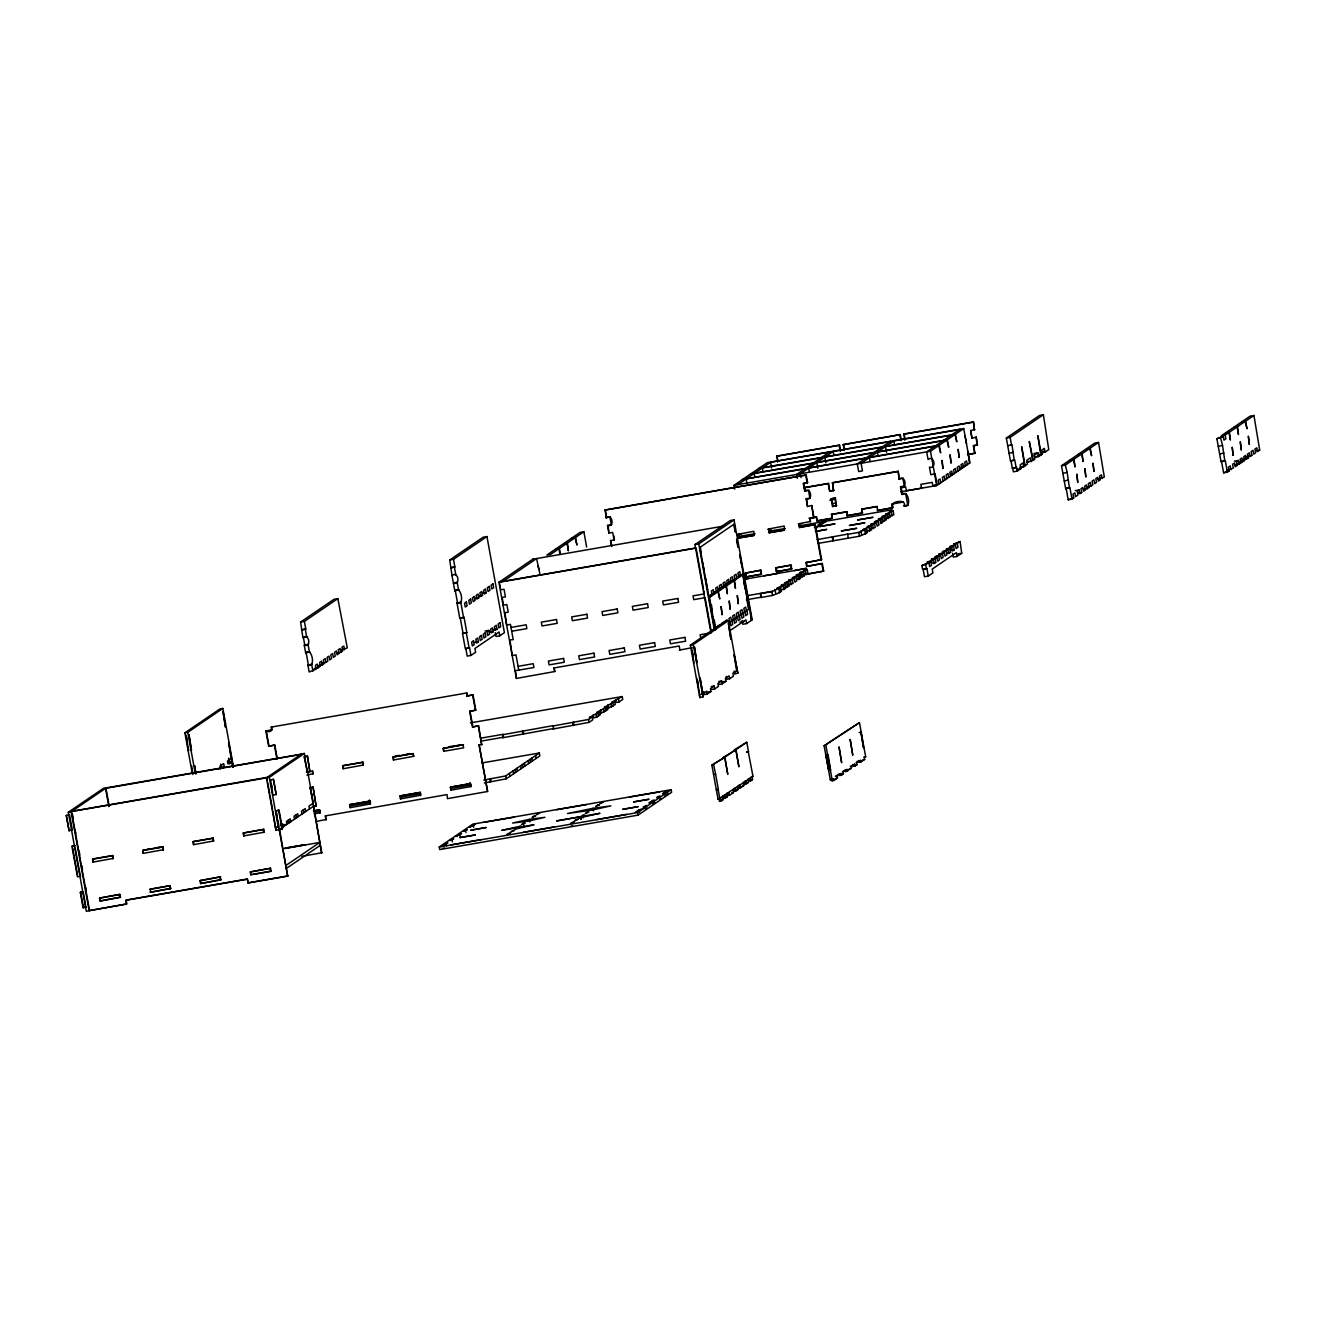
<?xml version="1.0" encoding="UTF-8"?>
<svg xmlns="http://www.w3.org/2000/svg" width="1326" height="1326" viewBox="0 0 1326 1326"><rect width="100%" height="100%" fill="white"/><g stroke="black" fill="none" stroke-linecap="round" stroke-linejoin="round"><path stroke-width="1.5" d="M314.196 668.519L317.991 667.856L317.295 664.044L315.439 665.32L316.135 669.133L309.14 671.967L307.897 665.088C316.036 668.387 312.041 646.657 305.676 652.889L304.284 645.265C311.743 647.502 309.024 632.601 302.908 637.64L300.588 622.06L334.036 599.286L337.832 598.623L347.296 647.884L340.732 650.436M300.588 622.06L304.383 621.413L337.832 598.623M301.516 630.016L305.776 629.038L304.383 621.413M302.908 637.64L307.151 636.662M304.284 645.265L308.544 644.287M305.461 759.417L304.383 753.466L269.311 777.367L71.538 811.512L89.538 910.514L126.467 904.117L125.771 900.304L247.133 879.237L248.177 882.801L247.498 878.989L126.136 900.056L126.815 903.868L86.289 911.26L68.306 812.258L103.378 788.357L301.151 754.212M192.237 773.24L184.894 732.83L219.967 708.929L222.851 708.432L233.509 767.025M68.306 812.258L71.19 811.761L106.262 787.859M184.894 732.83L187.778 732.333L222.851 708.432M66.3 815.407L69.068 830.673L66.3 815.407L69.532 814.678L72.3 829.927L69.068 830.673M305.676 652.889L309.936 651.911M469.586 647.817L465.791 648.464L467.183 656.105L470.962 655.442L469.586 647.817L465.327 648.779L462.559 633.53L466.818 632.552L464.034 617.303L459.774 618.281L457.006 603.015C465.144 606.313 461.166 584.584 454.785 590.816L453.409 583.191C460.851 585.429 458.15 570.511 452.017 575.567L449.713 559.986L483.145 537.212L486.94 536.549L504.41 632.651L499.769 635.817L495.974 636.48L495.278 632.668M449.713 559.986L453.509 559.323L486.94 536.549M307.897 665.088L312.157 664.127M450.625 567.926L454.884 566.964L453.509 559.323M74.836 829.662L75.897 833.341M452.017 575.567L453.409 583.191M317.991 667.856L320.362 666.232L319.665 662.42L321.522 661.16L322.218 664.972L318.422 665.635M322.218 664.972L324.074 663.713L323.395 659.9L325.251 658.624L325.931 662.436L322.152 663.099M325.931 662.436L327.804 661.177L327.108 657.365L328.964 656.105L329.66 659.917L331.517 658.641L330.82 654.829L332.677 653.569L333.373 657.381L335.229 656.121L334.533 652.293L336.39 651.033L337.086 654.845L338.942 653.585L338.246 649.773L340.102 648.497L340.799 652.326L337.003 652.972M340.799 652.326L342.655 651.049L341.959 647.237L343.832 645.977L344.511 649.79M80.687 876.072L77.455 876.817L71.919 846.303L75.151 845.557M191.74 766.13L192.867 774.517M454.785 590.816L459.045 589.838M271.664 730.013C269.957 721.228 275.825 734.604 265.896 731.007L268.664 746.273L274.78 745.03L277.267 758.704M265.896 731.007L272.012 729.764M457.006 603.015L461.266 602.037M218.84 768.682L224.193 766.494L223.68 763.594L219.95 766.13L220.481 769.03M221.724 768.185L224.193 766.494M232.763 767.306L231.685 761.389L227.973 763.925L227.442 761.025L231.155 758.489L228.652 742.461L233.144 767.257M113.274 858.403L93.002 862.099L92.837 858.966L112.743 855.502L112.925 858.651L112.743 855.502M554.749 671.536L554.053 667.724L554.749 671.536L516.361 678.431L498.891 582.313L533.267 558.909M613.855 535.919L614.087 540.063L612.695 532.422L608.899 533.085L607.523 525.461C614.966 527.698 612.264 512.797 606.131 517.836L605.22 509.897L806.208 475.006L807.6 482.631L803.341 483.609L804.733 491.233C810.849 486.194 813.567 501.095 806.125 498.858L807.501 506.482L811.761 505.504L813.982 517.72L809.722 518.698L810.269 521.748L810.186 518.367L816.534 516.908L817.23 520.737L816.07 517.239M478.769 597.827L476.912 599.103L476.216 595.291L478.073 594.015L478.769 597.827L474.973 598.49M482.482 595.308L480.625 596.567L479.929 592.755L481.786 591.495L482.482 595.308L478.686 595.954M486.194 592.772L484.338 594.031L483.659 590.219L485.515 588.959L486.194 592.772L482.415 593.435M503.151 581.352L536.582 558.561L539.831 573.495M93.002 862.099L92.837 858.966M268.664 746.273L274.78 745.03M558.926 548.765L550.605 554.417L546.809 555.08L555.13 549.412L558.926 548.765L559.97 554.483M566.998 543.262L563.219 543.909L555.594 549.097L559.39 548.45L566.998 543.262L568.39 550.887L567.462 542.931L575.086 537.743L576.943 545.052L575.55 537.428L583.871 531.776L586.639 547.025M500.747 589.639L504.062 589.291L505.455 596.915L501.659 597.578M606.131 517.836L610.391 516.858M459.774 618.281L464.034 617.303M537.975 566.185L539.135 569.683M607.523 525.461L611.783 524.483M83.074 907.713L86.306 906.967L83.074 907.713L80.306 892.448L83.538 891.718M163.529 849.684L143.258 853.38L143.092 850.248L162.999 846.784L163.164 849.916L162.999 846.784M608.899 533.085L608.336 527.052M462.559 633.53L466.818 632.552M86.057 891.453L85.709 887.309M143.258 853.38L143.092 850.248M611.037 544.787L610.756 540.395L611.866 546.494M488.863 630.397L487.007 631.657L487.703 635.469L489.559 634.209L488.863 630.397L485.067 631.043M270.189 780.019L273.421 779.29L276.189 794.539L272.957 795.285L270.537 779.787M307.334 771.865L304.201 756.848L307.433 756.102L309.853 771.599L307.433 756.102M273.421 779.29L276.189 794.539M99.549 898.1L119.821 894.404L120.351 897.304L100.08 901L99.549 898.1L119.821 894.404M478.404 641.801L476.548 643.06L475.852 639.248L477.708 637.988L478.404 641.801L474.609 642.464M493.272 631.673L491.416 632.933L490.719 629.121L492.576 627.861L493.272 631.673L489.476 632.336M496.985 629.137L495.128 630.414L494.432 626.601L496.289 625.325L496.985 629.137L493.189 629.8M213.768 840.966L193.513 844.662L193.331 841.513L213.254 838.065L213.42 841.198L213.254 838.065M470.962 655.442L475.62 652.276L474.923 648.464L499.073 632.005L499.769 635.817M193.513 844.662L193.331 841.513M100.08 901L120.699 897.072M734.703 489.128L734.024 485.316L767.273 462.658L963.72 428.563L969.969 462.89L936.703 485.548L900.685 491.797M777.6 462.045L777.036 456.011L839.607 445.155L840.651 450.873M312.687 770.87L312.87 774.003L312.339 771.102L306.372 772.146M509.88 639.977L513.212 639.629L510.444 624.38L506.648 625.043L504.891 612.513M737.803 484.653L746.124 478.984L746.82 482.813M746.588 478.669L754.212 473.481L754.892 477.294M754.676 473.167L762.284 467.979L762.98 471.791M762.748 467.664L771.069 461.995M170.955 888.337L150.335 892.282L150.518 888.901M150.335 892.282L170.59 888.586L170.059 885.685L150.153 889.149M264.023 832.231L243.769 835.927L243.238 833.043L263.493 829.347L263.675 832.479L263.857 829.098M247.829 883.05L287.659 876.138L275.791 810.915L279.04 810.169L282.438 828.866L275.957 830.341L266.427 777.865L301.499 753.964L304.383 753.466M313.566 806.191L321.671 852.966L310.168 787.495L313.4 803.059M363.473 765.036L343.202 768.732L343.036 765.599L362.943 762.135L363.109 765.284L362.943 762.135M275.791 810.915L279.04 810.169M313.052 786.998L316.102 805.926L313.052 786.998L309.82 787.743M149.805 889.381L170.059 885.685M243.769 835.927L243.586 832.794M343.202 768.732L343.036 765.599M466.901 696.117L466.719 692.984L466.901 696.117L473.017 694.89L475.785 710.139L469.669 711.382L472.504 727.013L478.62 725.77L481.67 744.698L478.272 726.018M275.791 827.209L278.675 826.711M280.267 825.617L282.736 823.943L283.267 826.827M312.687 803.539L308.975 806.059L309.505 808.959M200.06 880.663L220.315 876.967L220.845 879.867L200.574 883.564L200.06 880.663L220.663 876.718M829.844 451.801L796.595 474.459L797.291 478.272M776.572 456.326L839.607 445.155M710.918 632.519L694.94 544.588L730.245 520.538L734.04 519.891L752.19 619.806L746.621 623.601L742.825 624.264L742.129 620.452M275.957 830.341L272.924 811.413M833.64 451.138L800.39 473.796L801.086 477.609M843.966 450.525L843.402 444.492L900.288 434.613L901.332 440.348M313.914 805.943L278.841 829.844L269.311 777.367M694.94 544.588L698.736 543.942L734.04 519.891M604.755 510.212L806.208 475.006M413.198 753.417L413.729 756.317L393.457 760.013L393.275 756.881L411.209 753.765M319.417 810.004L319.931 812.904L319.417 810.004L313.433 811.048M393.457 760.013L393.275 756.881M319.632 811.578L320.345 811.098L314.328 812.142M516.361 678.431L515.781 672.398M200.574 883.564L221.193 879.619M803.341 483.609L807.6 482.631M469.669 711.382L475.785 710.139M701.272 555.064L700.36 547.124M738.217 534.245L738.913 538.058L738.217 534.245L753.848 531.295L754.08 535.422L738.913 538.058M325.367 815.888L326.063 819.717L325.367 815.888L447.077 794.589L447.426 798.65L487.603 791.489L479.134 744.963L487.603 791.489M413.729 756.317L412.834 753.665L392.927 757.113M804.733 491.233L808.993 490.255M702.664 562.688L704.056 570.313M737.505 538.953L736.576 539.583L737.952 547.224L737.041 539.268M250.299 871.944L270.57 868.248L270.736 871.381L250.829 874.828L250.299 871.944L270.57 868.248M285.388 848.043L284.676 848.524L319.765 842.441L286.084 865.364M370.534 803.937L350.279 807.633L350.097 804.501L370.02 801.037L370.186 804.186L370.02 801.037M250.829 874.828L250.664 871.696M350.279 807.633L350.097 804.501M828.352 483.625L829.728 491.25L828.352 483.625L803.97 487.852M890.525 441.26L857.276 463.918L858.668 471.542L862.447 470.896L861.071 463.255L894.321 440.613M842.938 444.807L900.288 434.613M806.125 498.858L810.368 497.88M472.504 727.013L478.62 725.77M754.08 535.422L739.378 537.743M829.728 491.25L833.524 490.603L832.595 482.647L898.216 471.26L899.127 479.216L898.216 471.26M904.647 440L904.083 433.967L973.483 421.917L974.395 429.856L973.483 421.917M443.182 748.394L463.437 744.698L443.182 748.394L443.713 751.295L463.619 747.831L463.089 744.93M304.582 845.06L305.295 844.579L287.377 847.695M768.566 528.991L769.246 532.803L768.566 528.991L784.196 526.041L784.428 530.168L769.246 532.803M443.713 751.295L443.53 748.146M771.251 528.941L767.92 529.289M807.501 506.482L806.589 498.543M705.432 577.937L707.653 590.153M811.761 505.504L813.518 518.035M833.524 490.603L832.595 482.647M286.615 868.265L320.279 845.325M784.428 530.168L769.71 532.488M831.12 498.891L835.38 497.913L836.292 505.852L832.513 506.515L831.12 498.891L835.38 497.913M798.898 523.72L799.595 527.533L798.898 523.72L810.733 521.433M420.79 795.219L400.518 798.915L400.353 795.782L420.259 792.318L420.441 795.467L420.259 792.318M801.584 523.687L798.269 524.019M400.518 798.915L400.353 795.782M287.659 876.138L279.554 829.363L282.438 828.866M742.03 566.732L739.809 554.533L751.726 620.12M832.513 506.515L836.756 505.537M502.488 734.77L553.456 725.571L553.274 728.952L553.97 728.471L503.018 737.67L503.2 734.289L480.94 738.151M709.41 595.606L712.543 593.468M717.631 590.004L720.681 587.915M724.195 585.528L730.278 581.385M708.896 597.015L743.273 573.594M799.595 527.533L815.225 524.582L821.606 559.671L805.976 562.622L806.656 566.434L822.302 563.484L823.678 571.108L802.247 575.219M420.143 794.125L420.839 793.644L400.618 797.158M503.018 737.67L503.731 737.19L481.471 741.052M709.592 597.396L742.858 574.738L749.091 609.065M745.295 573.147L760.925 570.197L761.157 574.324L745.974 576.959L745.295 573.147L760.925 570.197M816.766 521.052L831.932 518.416L831.7 514.289L846.866 511.654L847.099 515.781L846.866 511.654M934.996 446.216L926.675 451.868L928.067 459.509C934.184 454.453 936.902 469.371 929.443 467.133L930.835 474.758L935.095 473.78L937.167 485.233L933.371 485.88M935.46 445.901L943.068 440.713M943.532 440.381L951.156 435.193M951.62 434.878L959.941 429.226M815.391 528.676L817.661 527.118M826.446 521.135L821.888 524.234L818.092 524.897L821.822 522.361L825.601 521.715M745.974 576.959L761.621 574.009M831.932 518.416L831.7 514.289M734.024 485.316L930.471 451.221L963.72 428.563M748.842 578.434L743.621 579.097M710.421 605.402L711.449 604.706L712.377 612.645M744.798 581.981L743.77 582.678L745.626 590.004M970.615 430.519L971.991 438.144L970.615 430.519L974.875 429.541M899.127 479.216C905.26 474.161 907.978 489.079 900.52 486.841L901.912 494.465C908.343 488.532 912.073 508.886 903.984 505.902C907.68 498.079 887.309 501.543 892.613 507.875L877.447 510.51L877.215 506.383L862.033 509.018L862.265 513.145L847.099 515.781M965.113 436.188L966.505 443.812M471.045 786.5L450.774 790.197L450.608 787.047L470.515 783.6L470.68 786.732L469.868 782.506M764.008 575.799L779.191 573.163M775.627 567.893L791.257 564.942L791.489 569.069L776.323 571.705L775.627 567.893L790.793 565.257L791.489 569.069M450.774 790.197L450.608 787.047M900.52 486.841L904.78 485.863M776.323 571.705L791.953 568.755M862.265 513.145L862.033 509.018M977.179 445.122L976.251 437.166L977.179 445.122L973.383 445.768L974.776 453.409L967.433 454.669M817.081 539.649L847.878 534.063L848.11 538.19L859.497 536.218L867.32 532.82L866.624 529.008L862.828 529.654L870.85 526.124L871.547 529.936L865.895 531.859M470.515 783.6L450.243 787.296M470.382 785.406L471.095 784.926L450.873 788.44M713.206 620.667L714.217 619.971L715.957 629.502M747.566 597.247L746.555 597.943L748.626 609.38M817.777 543.461L848.11 538.19M877.447 510.51L893.078 507.56L892.381 503.747M901.912 494.465L906.172 493.487M973.383 445.768L977.643 444.807M967.881 451.437L969.505 463.205M760.444 593.634L761.141 597.446L760.444 593.634L771.831 591.661L780.666 587.551L781.362 591.363L779.506 592.639L772.511 595.473L761.141 597.446M794.257 570.594L806.191 568.241L803.407 570.13L807.202 569.484L807.899 573.296L806.042 574.556L805.346 570.744L807.202 569.484M805.976 562.622L821.606 559.671M483.808 780.086L505.654 775.942L539.317 753.002L539.848 755.903L506.184 778.843L484.321 782.986M552.743 726.051L588.529 719.471L592.241 716.952L592.772 719.836L589.059 722.372L553.274 728.952M553.588 668.039L679.21 645.994L679.89 649.806M717.316 626.419L719.173 625.159M721.559 623.535L723.416 622.275M725.272 621.016L727.129 619.739M703.774 691.658L704.305 694.559L707.189 694.062L706.659 691.161L702.946 693.697L700.078 677.901L703.111 696.83L699.879 697.575L690.349 645.099L725.421 621.198L728.305 620.701L737.836 673.177L734.09 654.729L736.61 670.757L732.897 673.293L733.427 676.194L729.648 678.763L726.764 679.26L726.234 676.359M806.656 566.434L822.302 563.484M690.349 645.099L693.233 644.602L728.305 620.701M847.413 534.378L858.8 532.406L866.624 529.008M974.776 453.409L973.848 445.453M691.575 647.519L693.995 663.017M593.136 714.88L593.667 717.78L596.551 717.267L600.264 714.747L599.733 711.847L589.357 717.449L592.241 716.952M598.639 714.382L607.739 709.642L607.225 706.741L596.849 712.344L599.733 711.847M606.115 709.294L615.231 704.537L614.7 701.636L604.341 707.239L607.225 706.741M615.595 699.581L616.126 702.465L619.01 701.968L622.723 699.448L622.192 696.548L611.833 702.15L614.7 701.636M728.289 623.237L749.654 608.684M780.666 587.551L776.887 588.214L784.909 584.667L785.605 588.479L779.953 590.401M784.909 584.667L781.113 585.33L788.622 582.131L789.318 585.943L783.666 587.866M788.622 582.131L784.826 582.794L792.335 579.611L793.031 583.423L787.379 585.346M794.191 578.335L796.048 577.075L796.744 580.887L794.887 582.147L794.191 578.335L788.539 580.258L792.335 579.611M797.92 575.799L799.777 574.539L800.456 578.351L798.6 579.628L797.92 575.799L792.268 577.738L796.048 577.075M799.777 574.539L795.981 575.202L803.49 572.003L804.186 575.832L798.534 577.755M870.85 526.124L867.071 526.77L874.58 523.588L875.259 527.4L869.607 529.323M876.436 522.311L878.293 521.052L878.989 524.864L877.116 526.14L876.436 522.311L870.784 524.251L874.58 523.588M880.149 519.792L882.005 518.516L882.702 522.328L880.845 523.604L880.149 519.792L874.497 521.715L878.293 521.052M882.005 518.516L878.21 519.179L885.718 515.996L886.414 519.809L880.762 521.731M885.718 515.996L881.923 516.643L889.431 513.46L890.127 517.273L884.475 519.195M889.431 513.46L885.635 514.123L893.144 510.924L893.84 514.737L888.188 516.659M903.984 505.902L908.244 504.924M935.095 484.719L932.907 486.194L932.228 482.382L920.841 484.355L921.537 488.167L906.371 490.802L905.675 486.99L901.879 487.653M750.35 612.496L751.262 620.452M1007.71 445.685L1010.478 460.934L1014.274 460.271L1011.97 444.707L1007.71 445.685L1006.318 438.044L1039.584 415.403L1043.363 414.74L1048.767 449.63L1045.054 452.166L1041.258 452.829L1043.744 451.138M1006.318 438.044L1010.114 437.398L1043.363 414.74M729.83 630.762L745.925 619.789L746.621 623.601M439.238 847.016L472.818 824.142L671.155 789.716L671.619 792.268L638.055 815.142L439.702 849.568L439.238 847.016L637.591 812.589L671.155 789.716M446.1 843.237L442.387 845.773L447.89 842.922L446.1 843.237L446.564 845.789M451.951 839.259L450.094 840.518L453.741 838.944L451.951 839.259L452.415 841.811M459.674 834.004L455.945 836.524L461.448 833.689L459.674 834.004L460.139 836.557M465.525 830.01L463.669 831.269L467.299 829.695L465.525 830.01L465.99 832.562M473.233 824.755L469.52 827.291L475.006 824.457L473.233 824.755L473.697 827.308M1010.478 460.934L1014.738 459.956L1016.114 467.581L1012.335 468.244L1010.942 460.619M450.608 844.927L480.957 839.656M483.741 822.352L513.875 817.23M1012.335 468.244L1016.495 467.332L1017.191 471.144L1013.395 471.807L1012.699 467.995M1037.86 452.779L1034.065 453.442L1034.761 457.255L1038.556 456.592L1037.86 452.779L1034.147 455.315L1034.844 459.127L1033.219 460.238L1029.274 441.475L1032.739 460.553L1027.335 462.31L1028.959 461.199M1034.761 457.255L1040.827 455.05L1037.827 435.657L1041.291 454.719L1042.269 454.056L1041.573 450.243L1044.358 448.354L1045.054 452.166M1017.191 471.144L1020.904 468.625L1020.208 464.796L1022.992 462.907L1023.689 466.719L1019.893 467.382L1024.667 466.056L1021.666 446.663L1025.131 465.741L1027.401 464.183L1026.705 460.371L1030.435 457.835L1031.114 461.663M1023.689 466.719L1024.667 466.056M1038.556 456.592L1040.827 455.05M702.598 693.929L699.349 694.675L699.879 697.575M711.797 689.47L714.681 688.956L714.15 686.056L710.438 688.592L710.951 691.492L707.189 694.062M719.272 684.365L722.156 683.868L721.642 680.967L717.913 683.487L718.443 686.387L714.681 688.956M734.074 671.022L734.969 673.674M703.111 696.83L693.233 644.602M722.156 683.868L725.935 681.299L725.405 678.398L729.118 675.862L729.648 678.763M523.356 823.413L521.499 824.673L525.146 823.098L523.356 823.413L523.82 825.965M529.306 819.352L512.598 823.032L527.93 821.208L544.936 817.313L529.306 819.352L529.77 821.921M523.455 832.28L553.804 827.01M556.605 809.705L586.722 804.584M1062.888 473.382L1065.656 488.631L1069.452 487.968L1067.148 472.404L1062.888 473.382L1061.496 465.757L1069.817 460.089L1073.612 459.426L1074.988 467.05L1074.077 459.111L1081.685 453.923L1083.077 461.547L1082.149 453.608L1089.773 448.42L1091.613 455.73L1090.237 448.105L1098.541 442.436L1104.326 477.078L1098.293 479.25M1061.496 465.757L1065.292 465.095L1073.612 459.426M926.891 568.44L923.095 569.103L924.471 576.727L928.266 576.064L926.891 568.44L922.631 569.418L921.935 565.605L928.929 562.771L929.609 566.583L931.465 565.307L930.786 561.495L933.156 559.887L933.852 563.699L935.708 562.423L935.012 558.611L936.869 557.351L937.565 561.163L939.421 559.904L938.725 556.075L940.582 554.815L941.278 558.627L943.134 557.368L942.455 553.555L944.311 552.279L944.99 556.091L946.863 554.832L946.167 551.019L948.024 549.76L948.72 553.572L950.576 552.296L949.88 548.483L951.737 547.224L952.433 551.036L954.289 549.776L953.593 545.964L955.449 544.688L956.145 548.5L958.002 547.24L957.306 543.428L960.09 541.522L961.715 553.29L957.074 556.456L953.278 557.102L952.582 553.29M921.935 565.605L928.929 562.771M1067.148 472.404L1065.292 465.095M928.266 576.064L932.907 572.898L932.228 569.086L956.377 552.627L957.074 556.456M580.589 816.766L578.733 818.026L599.982 813.286L582.595 816.302L584.451 815.042L582.661 815.357L580.805 816.617L556.572 820.927L580.589 816.766L581.053 819.319M593.02 808.296L567.478 813.518L591.645 810.136L610.872 805.876L593.02 808.296L593.484 810.849M1065.656 488.631L1069.916 487.653L1071.988 499.106L1068.192 499.753L1066.121 488.316M1083.441 489.377L1087.221 488.714L1086.541 484.902L1084.685 486.178L1085.364 489.99L1083.508 491.25L1082.812 487.438L1080.955 488.697L1081.651 492.526L1079.795 493.786L1079.099 489.974L1077.242 491.233L1077.939 495.046L1075.552 496.67L1074.872 492.858L1073.016 494.117L1073.695 497.93L1071.988 499.106M596.319 819.634L626.651 814.363M629.452 797.059L659.569 791.937M1068.192 499.753L1073.695 497.93M1087.221 488.714L1089.094 487.454L1088.397 483.642L1090.254 482.382L1090.95 486.194L1087.154 486.841M1090.95 486.194L1092.806 484.918L1092.11 481.106L1093.967 479.846L1094.663 483.659L1096.519 482.399L1095.823 478.587L1097.679 477.31L1098.376 481.123L1100.232 479.863L1099.536 476.051L1101.392 474.774L1102.088 478.603M642.662 809.125L639.099 809.738L635.386 812.274L638.95 811.645M652.674 800.506L648.944 803.026L654.447 800.191L652.674 800.506L653.138 803.059L654.911 802.744L653.055 804.004M637.176 811.96L640.889 809.424M644.884 806.705L646.74 805.446L643.093 807.02L644.884 806.705L645.348 809.258L647.204 807.998M659.834 799.396L660.762 798.766M664.757 796.031L668.47 793.512M748.278 751.859L752.986 776.406L718.079 799.296L716.355 789.848L718.361 789.384L715.592 774.135L713.587 774.599L711.863 765.152L724.676 757.328L727.775 774.401L724.891 757.179L735.781 749.77L738.897 766.826L736.013 749.621L746.787 742.278L748.51 751.709L746.505 752.173M711.863 765.152L724.676 757.328M713.587 774.599L716.355 789.848M715.592 774.135L713.653 764.837M1218.263 446.414L1221.031 461.663L1224.826 461L1222.522 445.437L1218.263 446.414L1216.87 438.773L1223.301 436.32L1223.997 440.133L1225.854 438.873L1225.158 435.061L1228.987 432.458L1230.362 440.083L1229.451 432.143L1237.059 426.955L1238.451 434.58L1237.523 426.64L1245.147 421.453L1247.004 428.762L1245.611 421.138L1253.932 415.469L1259.7 450.111L1257.462 451.619L1256.783 447.807L1254.926 449.083L1255.606 452.895L1253.75 454.155L1253.053 450.343L1251.197 451.602L1251.893 455.431L1246.241 457.354M1216.87 438.773L1223.301 436.32M1222.522 445.437L1220.666 438.127M718.079 799.296L720.78 798.351L721.245 800.904L719.471 801.219L719.007 798.65M719.471 801.219L723.101 799.628L722.637 797.075M734.19 791.174L735.98 790.876L735.516 788.324L733.726 788.622L734.19 791.174L737.836 789.6L737.372 787.047M738.831 788.025L740.621 787.71L740.157 785.158L738.367 785.456L738.831 788.025L743.77 785.556L743.306 783.003M744.781 783.964L746.571 783.649L746.09 781.097L744.317 781.412L744.781 783.964L748.428 782.39L747.963 779.837M721.245 800.904L723.101 799.628M725.372 798.103L724.908 795.534L723.118 795.849L723.582 798.401L725.372 798.103L727.228 796.827L726.764 794.274M729.482 795.285L729.018 792.733L727.245 793.047L727.709 795.6L729.482 795.285L733.427 792.616L732.963 790.047M735.98 790.876L737.836 789.6M740.621 787.71L743.77 785.556M746.571 783.649L748.428 782.39M750.665 780.865L750.201 778.296L748.428 778.611L748.892 781.163L750.665 780.865L752.522 779.589L752.057 777.036M1221.031 461.663L1225.29 460.686L1227.379 472.139L1223.583 472.785L1221.495 461.349M1235.103 464.945L1238.898 464.282L1238.202 460.47L1236.346 461.73L1237.025 465.542L1235.169 466.818L1234.489 463.006L1232.616 464.266L1233.313 468.078L1227.147 470.365M1223.583 472.785L1229.086 470.962L1228.39 467.15L1230.246 465.89L1230.942 469.702M833.457 778.677L831.684 778.992L831.999 780.782L833.789 780.467L833.457 778.677L830.308 779.92L824.109 745.792L859.463 722.604L865.663 756.732L864.303 757.676L864.635 759.466L860.905 761.986L859.132 762.301L858.8 760.511L856.132 762.317M824.109 745.792L859.463 722.604M1227.379 472.139L1229.086 470.962M1238.898 464.282L1240.755 463.023L1240.059 459.21L1241.915 457.934L1242.611 461.746L1238.815 462.409M1242.611 461.746L1244.468 460.487L1243.771 456.674L1245.628 455.415L1246.324 459.227L1242.528 459.873M1246.324 459.227L1248.18 457.951L1247.484 454.138L1249.341 452.879L1250.037 456.691M826.048 755.074L828.816 770.323L826.048 755.074L828.037 754.61L830.59 770.025L828.816 770.323M860.955 732.184L863.508 747.599L860.955 732.184L859.182 732.499M830.59 770.025L829.032 770.174M830.308 779.92L831.684 778.992M842.574 771.566L847.016 769.445L847.347 771.235L845.557 771.533L845.242 769.743M850.281 766.312L854.74 764.19L855.055 765.98L853.281 766.295L852.95 764.489M837.17 776.141L841.165 773.423L841.496 775.213L839.706 775.528L839.391 773.738L835.397 776.456L837.17 776.141L837.502 777.948L833.789 780.467M847.016 769.445L843.021 772.163L843.353 773.953L841.496 775.213M854.74 764.19L847.347 771.235M831.999 780.782L837.502 777.948M845.557 771.533L848.043 769.859M853.281 766.295L856.911 764.721L856.596 762.914L860.591 760.196L860.905 761.986M859.132 762.301L861.602 760.61M855.055 765.98L856.911 764.721M903.619 434.282L973.019 422.232M829.38 452.116L770.605 462.31L771.649 468.045M890.061 441.575L833.176 451.453L833.872 455.266M959.477 429.541L893.857 440.928L894.553 444.74M758.953 468.327L821.54 457.453M825.336 456.807L882.221 446.928M886.017 446.265L955.416 434.232L956.792 441.856L954.952 434.547L885.553 446.58L886.58 452.315M758.489 468.642L821.076 457.785M881.757 447.243L824.871 457.122L825.899 462.84M750.881 473.83L813.451 462.973M817.247 462.31L874.132 452.431M877.928 451.768L947.328 439.735L948.72 447.359L946.863 440.05L877.464 452.1L878.16 455.912M750.417 474.144L812.987 463.288M873.668 452.746L816.783 462.625L817.827 468.343M971.991 438.144L976.251 437.166M742.792 479.332L805.379 468.476M809.158 467.813L866.06 457.934M869.839 457.288L939.256 445.238L940.631 452.862L938.791 445.553L869.375 457.603L870.071 461.415M742.328 479.647L804.915 468.791M865.596 458.249L808.694 468.128L809.39 471.94M967.897 454.354L975.24 453.078M804.434 487.537L828.816 483.31M832.131 482.962L897.752 471.575M1009.086 453.31L1013.346 452.332M583.871 531.776L580.075 532.422L571.755 538.091L575.55 537.428M1098.541 442.436L1094.762 443.099L1086.442 448.752L1090.237 448.105M1253.932 415.469L1250.136 416.132L1241.816 421.784L1245.611 421.138M961.615 466.653L965.411 465.99L964.715 462.177L966.571 460.901L967.267 464.713M959.759 467.912L963.554 467.249L962.858 463.437L961.002 464.697L961.698 468.526M830.192 490.935L833.988 490.288M899.592 478.885L903.387 478.238M1038.473 454.719L1042.269 454.056M575.086 537.743L571.291 538.406L563.683 543.594L567.462 542.931M1089.773 448.42L1085.977 449.066L1078.353 454.271L1082.149 453.608M1245.147 421.453L1241.351 422.099L1233.744 427.287L1237.523 426.64M950.477 474.244L954.272 473.581L953.576 469.769L955.433 468.509L956.129 472.321M1081.685 453.923L1077.889 454.586L1070.281 459.774L1074.077 459.111M1237.059 426.955L1233.279 427.618L1225.655 432.806L1229.451 432.143M829.827 500.151L835.513 499.173M1017.108 469.271L1020.904 468.625M1228.987 432.458L1225.191 433.121L1221.379 435.724L1225.158 435.061M451.089 567.611L454.884 566.964M610.291 540.71L614.551 539.748M832.413 503.648L836.209 502.985M532.803 559.224L723.897 526.057M808.943 518.234L816.534 516.908M831.236 514.604L846.402 511.969M861.568 509.333L876.751 506.698M891.917 504.062L903.288 502.09M453.873 582.876L457.669 582.213M737.587 534.56L741.367 533.897L737.123 534.875M817.23 520.737L832.396 518.101M847.563 515.466L862.729 512.83M738.449 536.417L755.058 533.765M769.246 531.063L785.406 528.494M799.13 525.875L892.05 509.748L889.365 511.587L893.144 510.924M1064.264 481.006L1068.524 480.029M1219.655 454.039L1223.898 453.061M800.059 527.218L815.225 524.582M815.308 526.803L819.103 526.14L814.33 527.466M499.355 581.998L694.526 548.135M1255.904 450.774L1259.7 450.111M498.891 582.313L696.1 548.086L703.493 588.777M1248.098 456.078L1251.893 455.431M815.357 531.394L826.728 529.405L816.783 531.378M1244.385 458.614L1248.18 457.951M1234.407 461.133L1238.202 460.47M1240.672 461.15L1244.468 460.487M1075.303 490.637L1079.099 489.974M1236.959 463.669L1240.755 463.023M1077.856 493.173L1081.651 492.526M301.98 629.684L305.776 629.038M503.051 605.203L506.847 604.54L508.223 612.181L504.427 612.827M739.063 575.401L742.858 574.738M730.742 581.07L734.538 580.407L735.466 588.346L734.074 580.722M960.09 541.522L953.51 544.091L957.306 543.428M743.704 579.363L805.644 568.622M805.346 570.744L799.694 572.666L803.49 572.003M955.449 544.688L949.797 546.61L953.593 545.964M722.67 586.573L726.466 585.91L727.377 593.849L726.002 586.225M951.737 547.224L946.084 549.146L949.88 548.483M804.103 573.959L807.899 573.296M803.722 574.572L823.678 571.108M948.024 549.76L942.372 551.682L946.167 551.019M800.39 576.479L804.186 575.832M950.493 550.423L954.289 549.776M510.991 627.43L526.173 624.795L526.87 628.607L511.687 631.242M714.581 592.076L718.377 591.413L719.769 599.037L717.913 591.727L714.117 592.39M944.311 552.279L938.659 554.202L942.455 553.555M796.677 579.014L800.456 578.351M946.781 552.959L950.576 552.296M940.582 554.815L934.946 556.738L938.725 556.075M936.869 557.351L931.217 559.274L935.012 558.611M957.919 553.937L961.715 553.29M933.156 559.887L926.99 562.158L930.786 561.495M931.913 563.086L935.708 562.423M747.632 595.623L772.378 591.28M746.439 599.766L761.605 597.131M739.908 622.176L743.919 621.48M518.068 666.332L533.234 663.696L533.93 667.508L514.969 670.807M709.592 633.082L700.111 634.74L700.808 638.552M679.426 650.121L691.94 647.718M271.134 727.112L466.719 692.984M467.249 695.885L473.017 694.89M734.604 673.923L737.836 673.177M228.801 761.886L231.685 761.389M470.432 722.885L622.192 696.548M718.758 681.465L721.642 680.967M300.803 754.444L105.55 788.34L108.848 806.49M723.051 681.796L725.935 681.299M304.201 756.848L307.085 756.35M711.266 686.57L714.15 686.056M708.084 691.99L710.951 691.492M71.886 811.28L267.123 777.384M395.198 756.019L399.209 755.323M449.431 746.604L462.724 744.665M404.513 754.759L410.48 753.732M306.72 771.898L310.698 771.202M342.672 765.831L362.595 762.384M306.886 775.047L313.218 773.754M478.785 745.212L482.018 744.466M481.984 762.947L539.317 753.002M71.919 846.303L74.803 845.806M313.218 806.423L316.45 805.694M313.781 810.799L319.765 809.772M349.749 804.733L369.656 801.285M400.004 796.014L419.911 792.567M350.362 805.876L370.6 802.363L369.888 802.843L369.357 799.959M313.964 813.949L320.295 812.656M746.787 742.278L734.223 749.919L736.013 749.621M287.875 822.236L290.759 821.739L290.228 818.838L286.515 821.358L287.029 824.258L284.162 824.772M147.418 849.303L151.396 848.623M155.391 847.927L159.369 847.231M92.488 859.198L112.395 855.751M142.727 850.48L162.65 847.032M192.983 841.761L212.889 838.297M243.238 833.043L263.145 829.579M316.334 821.391L326.411 819.468M735.781 749.77L723.118 757.494L724.891 757.179M746.72 752.024L748.51 751.709M285.024 848.275L304.947 844.828M80.306 892.448L83.19 891.95L85.61 905.31M827.424 762.699L829.214 762.4M751.212 776.721L752.986 776.406M863.889 757.047L865.663 756.732M301.764 856.414L322.019 852.717M862.845 759.765L864.635 759.466M750.748 779.903L752.522 779.589M716.57 789.699L718.361 789.384M849.286 769.014L851.06 768.699M253.183 874.248L271.101 871.132M731.637 792.915L733.427 792.616M841.562 774.268L843.353 773.953M725.438 797.141L727.228 796.827M442.851 848.325L444.641 848.01M570.959 826.197L572.733 825.899M248.177 882.801L288.007 875.889M1010.114 437.398L1011.506 445.022M959.842 469.785L959.146 465.973L957.289 467.233L957.985 471.045M952.399 474.841L951.72 471.028L949.864 472.305L950.543 476.117M948.687 477.377L947.991 473.564L946.134 474.824L946.83 478.636M944.974 479.913L944.278 476.1L942.421 477.36L943.117 481.172M940.747 482.797L940.051 478.984L938.195 480.244L938.874 484.056M930.471 451.221L936.703 485.548M904.083 433.967L905.111 439.685M925.73 564.942L926.426 568.755M899.824 434.928L900.868 440.663M902.923 478.553L904.315 486.178M905.708 493.802L907.78 505.256M900.984 486.526L902.376 494.15M891.287 512.201L891.984 516.013M887.575 514.72L888.271 518.532M883.862 517.256L884.558 521.068M872.707 524.847L873.403 528.66M868.994 527.383L869.69 531.196M864.767 530.267L865.447 534.08M860.972 530.93L861.668 534.743M843.402 444.492L844.098 448.304M858.8 532.406L859.497 536.218M839.143 445.47L840.187 451.188M834.916 498.228L836.292 505.852M831.584 498.559L832.977 506.2M832.711 536.698L833.408 540.511M832.247 537.013L832.943 540.826M805.744 475.321L807.136 482.946M808.529 490.57L809.904 498.195M814.761 524.897L821.142 559.986M821.838 563.799L823.214 571.423M803.805 483.294L805.197 490.918M806.44 562.307L807.12 566.119M801.633 573.28L802.329 577.092M777.036 456.011L777.716 459.824M825.883 745.477L832.098 779.605M790.478 580.871L791.174 584.683M786.766 583.407L787.462 587.219M783.053 585.926L783.749 589.739M776.091 567.561L776.787 571.39M778.81 588.827L779.506 592.639M775.014 589.473L775.71 593.286M771.831 591.661L772.511 595.473M760.461 570.511L761.157 574.324M745.759 572.832L746.439 576.644M733.792 524.334L735.184 531.958L734.256 524.019L699.896 547.439L714.581 628.292M742.809 573.909L749.19 608.999M740.488 575.501L739.792 571.688L737.936 572.948L738.632 576.76M746.87 610.59L747.549 614.402L745.693 615.662L745.013 611.85M746.405 610.905L745.709 607.093L743.853 608.352L744.549 612.164M736.775 578.02L736.079 574.208L734.223 575.484L734.919 579.296M743.14 613.109L743.836 616.921L741.98 618.198L741.284 614.386M742.676 613.424L741.996 609.612L740.14 610.888L740.82 614.7M733.063 580.556L732.366 576.744L730.51 578.003L731.19 581.832M739.427 615.645L740.123 619.457L738.267 620.734L737.571 616.905M738.963 615.96L738.267 612.148L736.411 613.408L737.107 617.236M729.333 583.092L728.654 579.28L726.781 580.539L727.477 584.352M735.715 618.181L736.411 621.993L734.554 623.253L733.858 619.441M735.25 618.496L734.554 614.684L732.698 615.944L733.394 619.756M725.62 585.628L724.924 581.816L723.068 583.075L723.764 586.888M732.002 620.717L732.698 624.529L730.841 625.789L730.145 621.977M731.538 621.032L730.841 617.22L728.985 618.48L729.681 622.292M721.908 588.147L721.211 584.335L719.355 585.611L720.051 589.424M718.195 590.683L717.499 586.871L715.642 588.131L716.338 591.943M713.952 593.567L713.255 589.755L711.399 591.015L712.095 594.844M709.36 596.7L715.394 629.883M698.736 543.942L714.349 629.867M703.857 590.799L704.421 593.866L693.034 595.838L693.73 599.65L705.117 597.678L711.482 632.767M718.145 789.534L719.852 798.981M692.271 651.331L692.968 655.143M697.559 680.387L698.272 684.332M696.846 678.647L699.349 692.47M609.927 517.173L611.319 524.798M605.22 509.897L606.595 517.521M639.099 809.738L639.563 812.291M618.48 699.067L619.01 701.968M637.591 812.589L638.055 815.142M612.844 702.913L613.374 705.813M610.988 704.172L611.518 707.073M608.104 704.67L608.634 707.57M605.369 708.018L605.883 710.902M603.496 709.277L604.026 712.178M600.628 709.775L601.142 712.675M597.877 713.106L598.407 716.007M596.02 714.382L596.551 717.267M559.39 548.45L560.434 554.169M588.529 719.471L589.059 722.372M573.362 722.106L573.893 725.007M572.65 722.587L573.18 725.488M582.661 815.357L583.125 817.91M580.805 816.617L581.269 819.17M535.605 755.538L536.118 758.439M518.764 670.144L515.996 654.895L512.201 655.541L510.228 641.883M531.825 758.107L532.356 761.008M499.703 583.904L500.399 587.733M502.471 599.17L503.167 602.982M529.969 759.367L530.499 762.268M523.107 730.825L523.637 733.726M528.113 760.627L528.643 763.527M522.394 731.306L522.925 734.206M524.334 763.212L524.864 766.096M522.477 764.472L523.008 767.373M520.621 765.732L521.151 768.632M516.858 768.301L517.372 771.202M515.002 769.577L515.516 772.461M513.145 770.837L513.659 773.738M509.366 773.406L509.897 776.307M505.654 775.942L506.184 778.843M454.42 567.279L455.812 574.904M457.205 582.528L458.581 590.153M460.802 602.369L463.57 617.618M466.338 632.867L469.122 648.132M490.487 778.577L491.001 781.462M489.775 779.058L490.305 781.942M455.249 590.501L457.47 602.7M460.238 617.966L463.023 633.215M472.653 695.122L475.437 710.371M470.017 711.134L472.868 726.781M305.311 629.353L306.687 636.977M308.08 644.602L309.472 652.226M311.676 664.442L312.936 671.304M303.372 637.325L304.748 644.95M306.14 652.574L308.361 664.774M307.632 771.318L310.864 789.169M311.593 793.13L312.306 797.108M304.549 756.616L306.986 769.958M305.726 811.529L305.195 808.628L301.483 811.164L302.013 814.065M303.339 809.904L303.869 812.805M298.234 816.634L297.72 813.733L293.991 816.269L294.521 819.17M295.847 814.993L296.378 817.893M288.372 820.098L288.902 822.998M274.432 745.262L276.919 758.953M266.244 730.775L269.012 746.024M278.675 810.418L282.073 829.098M271.233 783.6L271.929 787.412M276.504 812.656L277.233 816.601M277.946 820.545L278.659 824.49M266.775 777.633L267.305 780.533M267.653 782.439L269.725 793.876M270.073 795.782L272.559 809.457M270.222 868.48L270.736 871.381M229.149 759.45L229.895 763.478M228.536 758.223L229.58 763.942M220.796 764.091L221.309 766.992M219.967 877.199L220.497 880.099M196.066 773.539L194.624 765.632L195.751 774.019M187.778 732.333L195.121 772.743M187.513 742.875L186.121 735.25L188.541 750.748L188.209 746.687M200.408 880.414L200.939 883.315M169.711 885.934L170.242 888.818M105.914 788.092L109.213 806.258M119.456 894.652L119.986 897.553M99.898 897.868L100.428 900.768M72.416 814.164L73.112 817.993M79.112 850.994L79.825 854.938M81.781 865.729L82.51 869.657M71.19 811.761L89.173 910.763M75.168 847.844L80.339 876.32M72.632 848.093L77.438 874.547M80.654 892.216L83.422 907.465M189.005 734.737L191.425 750.234L189.005 734.737M223.033 711.565L225.453 727.062L223.033 711.565M466.404 601.971L464.548 603.231L465.244 607.043L467.1 605.783L466.404 601.971M470.647 599.087L468.791 600.346L469.487 604.159L471.343 602.899L470.647 599.087M474.36 596.551L472.504 597.811L473.2 601.639L475.056 600.363L474.36 596.551M489.228 586.423L487.371 587.7L488.067 591.512L489.924 590.236L489.228 586.423M492.94 583.888L491.084 585.164L491.78 588.976L493.637 587.716L492.94 583.888M473.481 640.872L471.625 642.132L472.321 645.944L474.178 644.685L473.481 640.872M481.437 635.452L479.564 636.712L480.261 640.541L482.117 639.265L481.437 635.452M485.15 632.916L483.294 634.193L483.973 638.005L485.846 636.745L485.15 632.916M500.018 622.806L498.145 624.065L498.841 627.878L500.698 626.618L500.018 622.806M819.65 526.538L834.816 523.903L819.65 526.538M721.145 606.678L722.073 614.618L721.145 606.678M729.234 601.159L730.145 609.115L729.234 601.159M737.306 595.656L738.234 603.612L737.306 595.656M942.024 460.487L942.935 468.443L942.024 460.487M950.096 454.984L951.024 462.923L950.096 454.984M958.184 449.481L959.112 457.42L958.184 449.481M841.413 530.964L856.579 528.328L841.413 530.964M849.485 525.461L864.651 522.825L849.485 525.461M857.574 519.958L872.74 517.322L857.574 519.958M694.459 647.022L696.879 662.503L694.459 647.022M728.488 623.833L730.908 639.331L728.488 623.833M460.072 837.568L475.238 834.949L460.072 837.568M470.962 830.159L486.128 827.523L470.962 830.159M501.924 830.308L516.875 827.822L515.018 829.098L516.792 828.783L534.046 824.739L518.88 827.374L520.737 826.098L501.924 830.308M508.637 833.441L506.781 834.7L510.411 833.126L508.637 833.441M512.748 830.64L510.891 831.899L514.538 830.325L512.748 830.64M533.947 816.186L532.091 817.462L535.737 815.888L533.947 816.186M538.058 813.402L536.201 814.661L539.831 813.087L538.058 813.402M1076.845 474.36L1077.756 482.316L1076.845 474.36M1084.917 468.857L1085.845 476.813L1084.917 468.857M1093.005 463.354L1093.933 471.294L1093.005 463.354M572.351 822.385L570.495 823.645L574.141 822.07L572.351 822.385M576.479 819.567L574.606 820.844L578.252 819.269L576.479 819.567M587.07 812.357L585.214 813.617L588.86 812.042L587.07 812.357M597.661 805.131L595.805 806.407L599.451 804.832L597.661 805.131M601.772 802.329L599.916 803.606L603.562 802.031L601.772 802.329M622.723 809.341L637.905 806.705L622.723 809.341M633.629 801.915L648.795 799.296L633.629 801.915M658.525 796.512L656.668 797.771L660.298 796.197L658.525 796.512M666.232 791.257L662.519 793.793L668.006 790.942L666.232 791.257M1232.219 447.392L1233.147 455.348L1232.219 447.392M1240.307 441.89L1241.219 449.829L1240.307 441.89M1248.379 436.387L1249.307 444.326L1248.379 436.387M839.06 747.102L841.629 762.516L839.06 747.102M850.181 739.543L852.734 754.942L850.181 739.543M556.506 619.524L541.34 622.159L542.036 625.971L557.202 623.336L556.506 619.524M586.854 614.269L571.672 616.905L572.368 620.717L587.534 618.082L586.854 614.269M617.187 608.999L602.021 611.634L602.717 615.446L617.883 612.811L617.187 608.999M647.536 603.728L632.353 606.363L633.049 610.175L648.215 607.54L647.536 603.728M677.868 598.474L662.702 601.092L663.398 604.905L678.564 602.286L677.868 598.474M563.583 658.425L548.4 661.061L549.097 664.873L564.279 662.238L563.583 658.425M593.915 653.171L578.749 655.806L579.445 659.619L594.612 656.983L593.915 653.171M624.264 647.9L609.082 650.536L609.778 654.348L624.944 651.712L624.264 647.9M654.596 642.629L639.43 645.265L640.126 649.077L655.293 646.442L654.596 642.629M684.945 637.375L669.763 639.994L670.459 643.806L685.625 641.187L684.945 637.375"/></g></svg>
